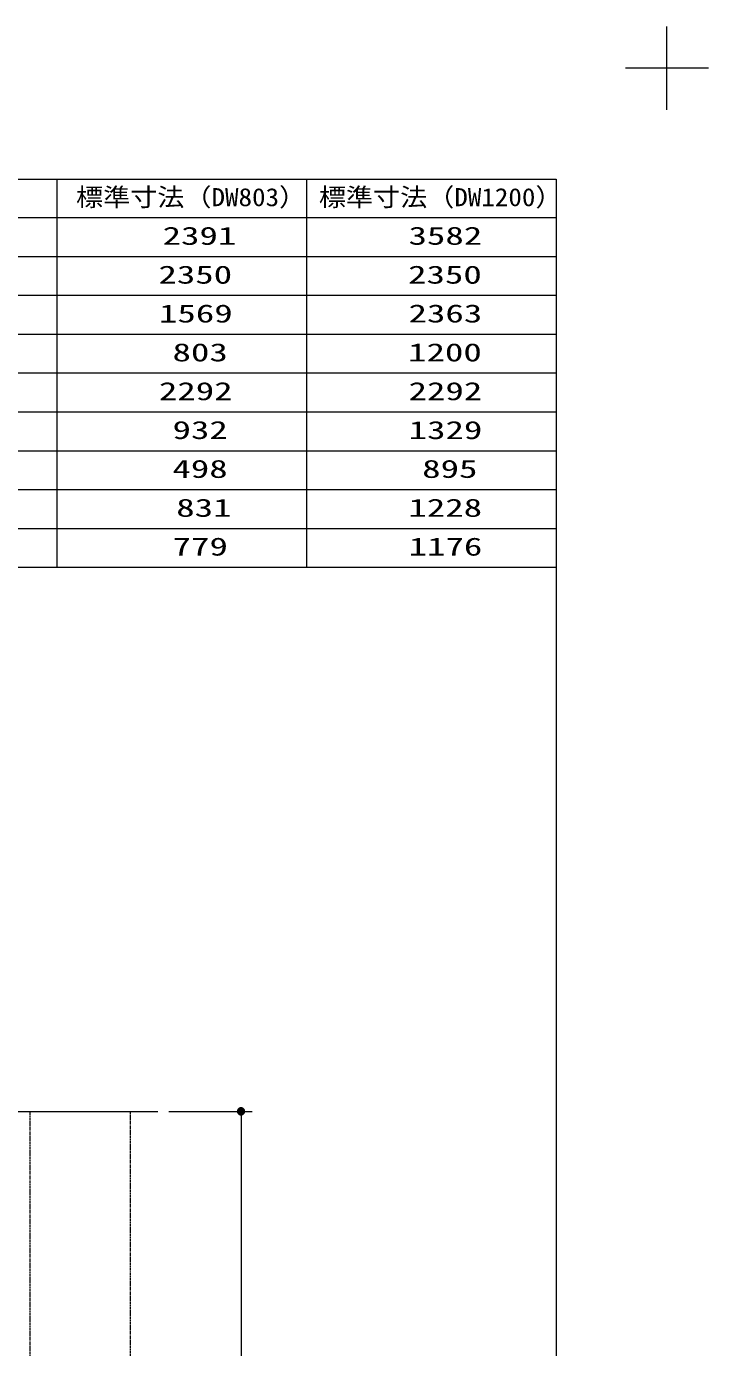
# Model space of a CAD drawing. Units: millimetres, scale not verified. Extents: x -6062 to 6062, y -3045 to 3045.
# Drawn here: x 1258 to 2488, y 665 to 3045 of the extents above; entities that cross this region are included whole.
import ezdxf
from ezdxf.enums import TextEntityAlignment as Align

# ---------------------------------------------------------------- set-up
doc = ezdxf.new("R2010")
doc.units = ezdxf.units.MM
doc.header["$LTSCALE"] = 20
doc.linetypes.add('DOUBLE_CHAIN1', pattern=[8.8, 5, -1, 0.6, -0.6, 0.6, -1])
for name, color, linetype, lineweight in [('0-0_2寸法-1', 7, 'Continuous', 9), ('0-1_0', 7, 'Continuous', 9), ('0-4_3一般', 7, 'Continuous', 9), ('0-5_1図面枠', 7, 'Continuous', 9)]:
    doc.layers.add(name, color=color, linetype=linetype, lineweight=lineweight)
doc.styles.add('ＭＳ ゴシック', font='')
doc.styles.get('ＭＳ ゴシック').set_extended_font_data('MS Gothic')

# ---------------------------------------------------------------- blocks, each defined once
blk = doc.blocks.new('グループ-30')
at = {"layer": '0-4_3一般'}
blk.add_line((48343.7, 21804.9), (65643.7, 21804.9), dxfattribs=at)
blk = doc.blocks.new('グループ-85')
at = {"layer": '0-4_3一般', "linetype": 'DOUBLE_CHAIN1'}
for p, q in [((61043.7, 21804.9), (64643.7, 21804.9)), ((61043.7, -38000), (61043.7, 21804.9))]:
    blk.add_line(p, q, dxfattribs=at)
blk.add_lwpolyline([(64643.7, 21804.9), (64643.7, -38000), (61043.7, -38000)], dxfattribs=at)
blk = doc.blocks.new('グループ-86')
at = {"layer": '0-4_3一般'}
for name in ['グループ-30', 'グループ-85']:
    blk.add_blockref(name, (0, 0), dxfattribs=at)
blk = doc.blocks.new('_Dot')
at = {"layer": '0-1_0'}
for p, q in [((-10, 0), (-20, 0)), ((9.78, 2), (-9.78, 2)), ((7.99, 6), (-7.99, 6)), ((9.16, -3.98), (-9.16, -3.98)), ((6, -7.98), (-6, -7.98))]:
    blk.add_line(p, q, dxfattribs=at)
for points in [[(10, 0), (9.92, 1.25), (9.69, 2.49), (9.3, 3.68), (8.76, 4.82), (8.09, 5.88), (7.29, 6.85), (6.37, 7.71), (5.36, 8.44), (4.26, 9.05), (3.09, 9.51), (1.87, 9.82), (0.63, 9.98), (-0.63, 9.98), (-1.87, 9.82), (-3.09, 9.51), (-4.26, 9.05), (-5.36, 8.44), (-6.37, 7.71), (-7.29, 6.85), (-8.09, 5.88), (-8.76, 4.82), (-9.3, 3.68), (-9.69, 2.49), (-9.92, 1.25), (-10, 0), (0, 0)], [(-10, 0), (-9.92, -1.25), (-9.69, -2.49), (-9.3, -3.68), (-8.76, -4.82), (-8.09, -5.88), (-7.29, -6.85), (-6.37, -7.71), (-5.36, -8.44), (-4.26, -9.05), (-3.09, -9.51), (-1.87, -9.82), (-0.63, -9.98), (0.63, -9.98), (1.87, -9.82), (3.09, -9.51), (4.26, -9.05), (5.36, -8.44), (6.37, -7.71), (7.29, -6.85), (8.09, -5.88), (8.76, -4.82), (9.3, -3.68), (9.69, -2.49), (9.92, -1.25), (10, 0), (0, 0)]]:
    blk.add_lwpolyline(points, close=True, dxfattribs=at)
blk = doc.blocks.new('グループ-107')
at = {"layer": '0-5_1図面枠'}
for p, q in [((84000, 57900), (84000, 60900)), ((85500, 59400), (82500, 59400))]:
    blk.add_line(p, q, dxfattribs=at)
blk = doc.blocks.new('グループ-109')
at = {"layer": '0-5_1図面枠'}
blk.add_lwpolyline([(-80000, 55400), (80000, 55400), (80000, -55400), (-80000, -55400)], close=True, dxfattribs=at)
blk = doc.blocks.new('図面枠')
at = {"layer": '0-5_1図面枠'}
for name in ['グループ-107', 'グループ-109']:
    blk.add_blockref(name, (0, 0), dxfattribs=at)

msp = doc.modelspace()

# ---------------------------------------------------------------- linework, layer by layer
at = {"layer": '0-0_2寸法-1'}
for p, q in [((1514.68, 1090.25), (1664.68, 1090.25)), ((1644.68, 1077.53), (1644.68, -1887.29))]:
    msp.add_line(p, q, dxfattribs=at)
at = {"layer": '0-5_1図面枠'}
for p, q in [((1312.5, 2770), (1312.5, 2070)), ((1762.5, 2770), (1762.5, 2070)), ((2212.5, 2700), (-87.5, 2700)), ((2212.5, 2630), (862.5, 2630)), ((2212.5, 2560), (-87.5, 2560)), ((2212.5, 2490), (-87.5, 2490)), ((2212.5, 2420), (-87.5, 2420)), ((2212.5, 2420), (-87.5, 2420)), ((2212.5, 2350), (-87.5, 2350)), ((2212.5, 2280), (862.5, 2280)), ((2212.5, 2210), (-87.5, 2210)), ((2212.5, 2140), (-87.5, 2140))]:
    msp.add_line(p, q, dxfattribs=at)
msp.add_lwpolyline([(-87.5, 2770), (2212.5, 2770), (2212.5, 2070), (-87.5, 2070)], close=True, dxfattribs=at)

# ---------------------------------------------------------------- block references
at = {"layer": '0-0_2寸法-1', "xscale": 0.6356201, "yscale": 0.6356201, "rotation": 90}
msp.add_blockref('_Dot', (1644.68, 1090.25), dxfattribs=at)
at = {"layer": '0-4_3一般', "xscale": 0.05, "yscale": 0.05}
msp.add_blockref('グループ-86', (-1787.5, 0), dxfattribs=at)
at = {"layer": '0-5_1図面枠', "xscale": 0.05, "yscale": 0.05}
msp.add_blockref('図面枠', (-1787.5, 0), dxfattribs=at)

# ---------------------------------------------------------------- texts
at = {"layer": '0-5_1図面枠', "style": 'ＭＳ ゴシック'}
for s, width, p in [('標準寸法（DW803）', 1.1, (1347.3, 2711.35)), ('標準寸法（DW1200）', 1.1, (1785, 2711.35)), ('2391', 1.5, (1503.37, 2641.74)), ('3582', 1.5, (1946.64, 2641.83)), ('2350', 1.5, (1495.86, 2571.74)), ('2350', 1.5, (1945.86, 2571.74)), ('1569', 1.5, (1496.84, 2501.74)), ('2363', 1.5, (1946.64, 2501.83)), ('803', 1.5, (1521.23, 2431.74)), ('1200', 1.5, (1945.86, 2431.74)), ('2292', 1.5, (1496.64, 2361.83)), ('2292', 1.5, (1946.64, 2361.83)), ('932', 1.5, (1521.23, 2291.83)), ('1329', 1.5, (1946.84, 2291.74)), ('498', 1.5, (1521.03, 2221.83)), ('895', 1.5, (1971.23, 2221.83)), ('831', 1.5, (1527.96, 2151.74)), ('1228', 1.5, (1946.43, 2151.74)), ('779', 1.5, (1521.43, 2081.83)), ('1176', 1.5, (1946.84, 2081.74))]:
    msp.add_text(s, height=32.55, dxfattribs=dict(at, width=width)).set_placement(p, align=Align.BOTTOM_LEFT)

doc.saveas('drawing.dxf')
